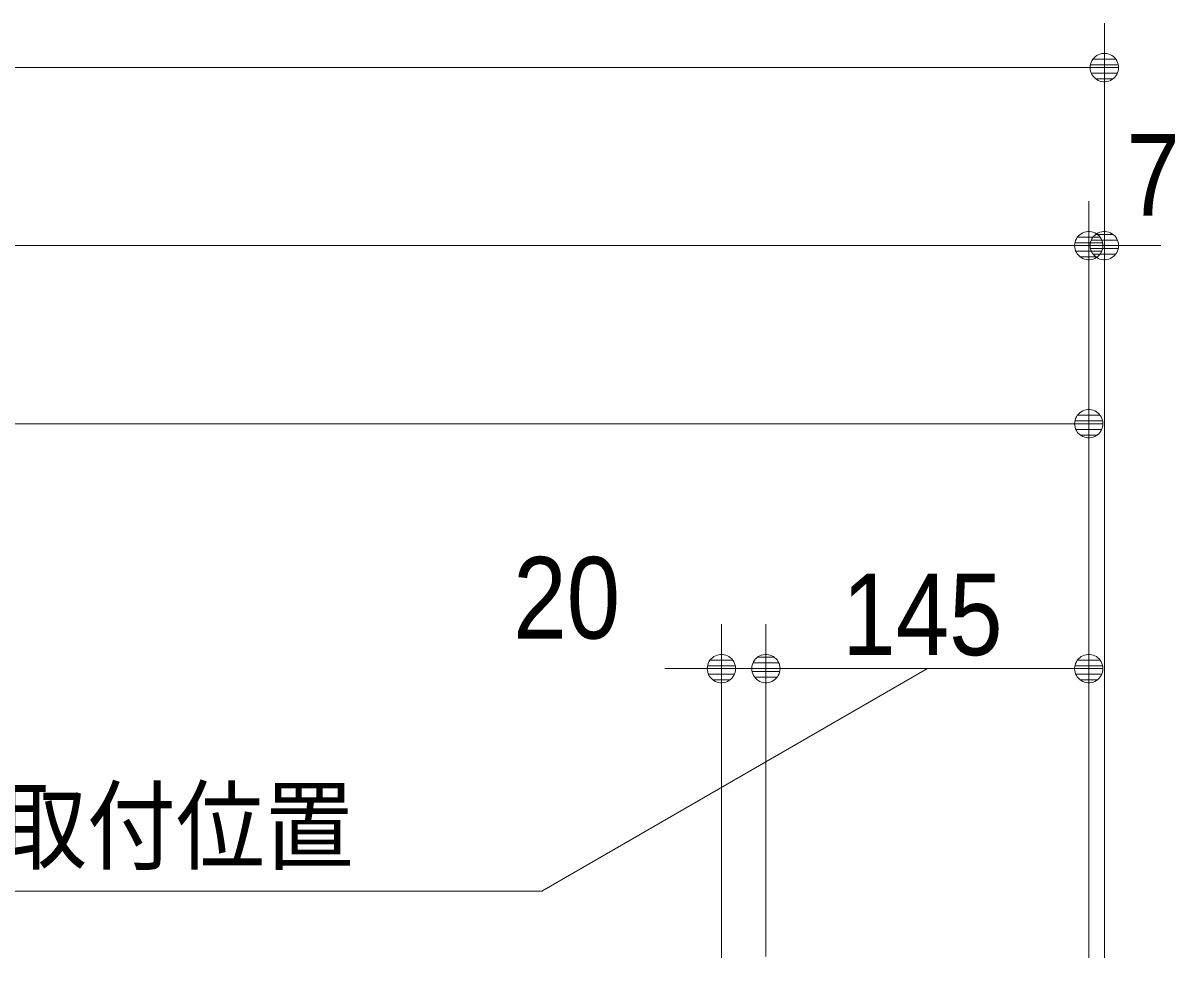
# Model space of a CAD drawing. Units: millimetres, scale not verified. Extents: x -6062 to 6062, y -3045 to 3045.
# Drawn here: x -1414 to -897, y 420 to 840 of the extents above; entities that cross this region are included whole.
import ezdxf
from ezdxf.enums import TextEntityAlignment as Align

# ---------------------------------------------------------------- set-up
doc = ezdxf.new("R2010")
doc.units = ezdxf.units.MM
doc.header["$LTSCALE"] = 20
for name, color, linetype, lineweight in [('0-2_2寸法-3', 7, 'Continuous', 9), ('0-3_2寸法-1', 7, 'Continuous', 9), ('0-4_0', 7, 'Continuous', 9), ('0-5_2寸法-2', 7, 'Continuous', 9)]:
    doc.layers.add(name, color=color, linetype=linetype, lineweight=lineweight)
doc.styles.add('ＭＳ ゴシック', font='')
doc.styles.add('ＭＳ Ｐゴシック', font='')
doc.styles.get('ＭＳ ゴシック').set_extended_font_data('MS Gothic')
doc.styles.get('ＭＳ Ｐゴシック').set_extended_font_data('MS PGothic')

# ---------------------------------------------------------------- blocks, each defined once
blk = doc.blocks.new('_Dot')
at = {"layer": '0-4_0'}
for p, q in [((-10, 0), (-20, 0)), ((9.78, 2), (-9.78, 2)), ((7.99, 6), (-7.99, 6)), ((9.16, -3.98), (-9.16, -3.98)), ((6, -7.98), (-6, -7.98))]:
    blk.add_line(p, q, dxfattribs=at)
for points in [[(10, 0), (9.92, 1.25), (9.69, 2.49), (9.3, 3.68), (8.76, 4.82), (8.09, 5.88), (7.29, 6.85), (6.37, 7.71), (5.36, 8.44), (4.26, 9.05), (3.09, 9.51), (1.87, 9.82), (0.63, 9.98), (-0.63, 9.98), (-1.87, 9.82), (-3.09, 9.51), (-4.26, 9.05), (-5.36, 8.44), (-6.37, 7.71), (-7.29, 6.85), (-8.09, 5.88), (-8.76, 4.82), (-9.3, 3.68), (-9.69, 2.49), (-9.92, 1.25), (-10, 0), (0, 0)], [(-10, 0), (-9.92, -1.25), (-9.69, -2.49), (-9.3, -3.68), (-8.76, -4.82), (-8.09, -5.88), (-7.29, -6.85), (-6.37, -7.71), (-5.36, -8.44), (-4.26, -9.05), (-3.09, -9.51), (-1.87, -9.82), (-0.63, -9.98), (0.63, -9.98), (1.87, -9.82), (3.09, -9.51), (4.26, -9.05), (5.36, -8.44), (6.37, -7.71), (7.29, -6.85), (8.09, -5.88), (8.76, -4.82), (9.3, -3.68), (9.69, -2.49), (9.92, -1.25), (10, 0), (0, 0)]]:
    blk.add_lwpolyline(points, close=True, dxfattribs=at)

msp = doc.modelspace()

# ---------------------------------------------------------------- linework, layer by layer
at = {"layer": '0-2_2寸法-3'}
msp.add_lwpolyline([(-1783.13, 450), (-1181.21, 450), (-1008, 550)], dxfattribs=at)
at = {"layer": '0-3_2寸法-1'}
for p, q in [((-928.5, 760), (-928.5, 840)), ((-941.21, 820), (-5681.79, 820)), ((-935.5, 680), (-935.5, 760)), ((-2251.79, 740), (-948.21, 740)), ((-935.5, 570), (-935.5, 680)), ((-2150.79, 660), (-948.21, 660)), ((-1080.5, 420.6), (-1080.5, 570)), ((-935.5, 420), (-935.5, 570)), ((-1067.79, 550), (-948.21, 550))]:
    msp.add_line(p, q, dxfattribs=at)
at = {"layer": '0-5_2寸法-2'}
for p, q in [((-935.5, 680), (-935.5, 760)), ((-928.5, 420), (-928.5, 760)), ((-948.21, 740), (-960.92, 740)), ((-928.5, 740), (-935.5, 740)), ((-915.79, 740), (-903.08, 740)), ((-1100.5, 420), (-1100.5, 570)), ((-1080.5, 420.6), (-1080.5, 570)), ((-1113.21, 550), (-1125.92, 550)), ((-1080.5, 550), (-1100.5, 550)), ((-1067.79, 550), (-1055.08, 550))]:
    msp.add_line(p, q, dxfattribs=at)

# ---------------------------------------------------------------- block references
at = {"layer": '0-3_2寸法-1', "xscale": 0.6356201, "yscale": 0.6356201}
for p in [(-928.5, 820), (-935.5, 740), (-935.5, 660), (-935.5, 550)]:
    msp.add_blockref('_Dot', p, dxfattribs=at)
at = {"layer": '0-3_2寸法-1', "xscale": 0.6356201, "yscale": 0.6356201, "rotation": 180}
msp.add_blockref('_Dot', (-1080.5, 550), dxfattribs=at)
at = {"layer": '0-5_2寸法-2', "xscale": 0.6356201, "yscale": 0.6356201}
for p in [(-935.5, 740), (-1100.5, 550)]:
    msp.add_blockref('_Dot', p, dxfattribs=at)
at = {"layer": '0-5_2寸法-2', "xscale": 0.6356201, "yscale": 0.6356201, "rotation": 180}
for p in [(-928.5, 740), (-1080.5, 550)]:
    msp.add_blockref('_Dot', p, dxfattribs=at)

# ---------------------------------------------------------------- texts
at = {"layer": '0-2_2寸法-3', "style": 'ＭＳ ゴシック', "width": 0.9}
msp.add_text('スライド式受け金具取付位置', height=32.55, dxfattribs=at).set_placement((-1785.06, 453.34), align=Align.BOTTOM_LEFT)
at = {"layer": '0-3_2寸法-1', "style": 'ＭＳ Ｐゴシック', "width": 0.9}
msp.add_text('145', height=36.66, dxfattribs=at).set_placement((-1046.22, 545.04), align=Align.BOTTOM_LEFT)
at = {"layer": '0-5_2寸法-2', "style": 'ＭＳ Ｐゴシック', "width": 0.9}
for s, p in [('7', (-918.62, 742.48)), ('20', (-1193.98, 552.48))]:
    msp.add_text(s, height=36.66, dxfattribs=at).set_placement(p, align=Align.BOTTOM_LEFT)

doc.saveas('drawing.dxf')
